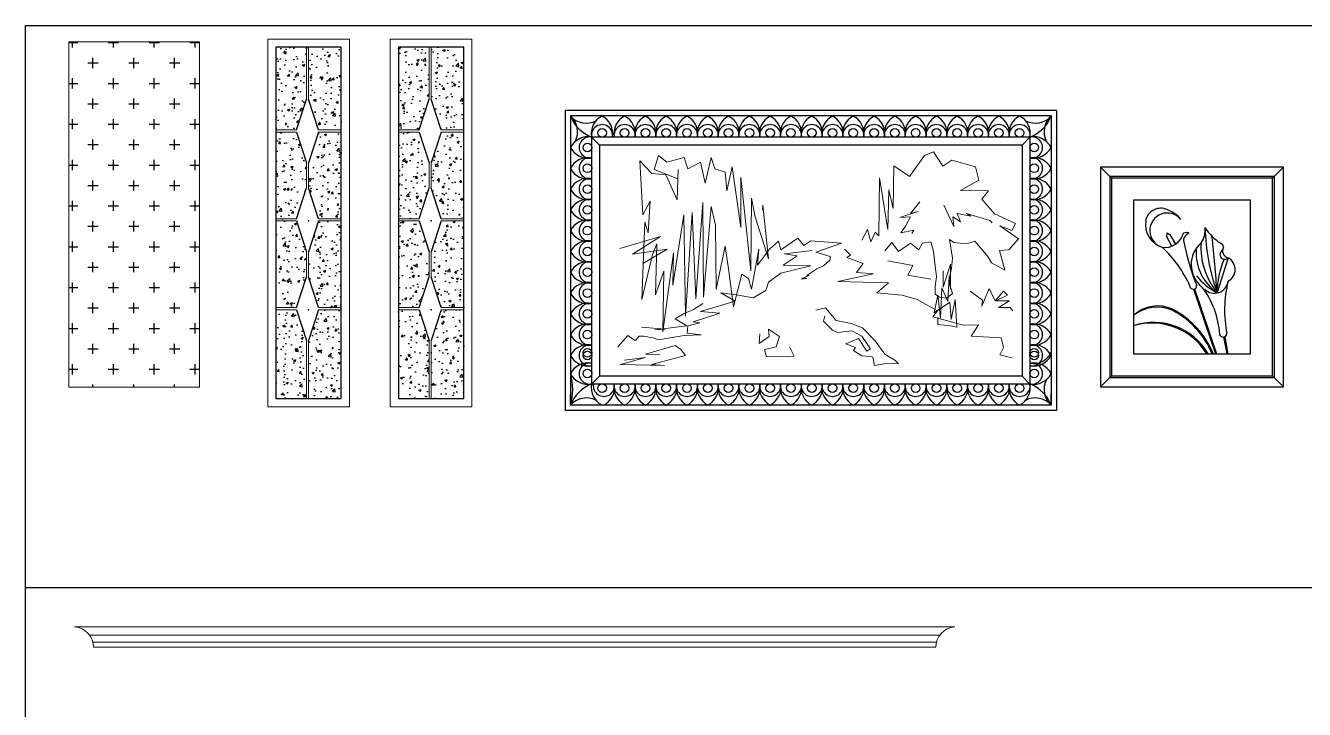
# Model space of a CAD drawing. Header units: millimetres. Extents: x 351279 to 387190, y -1289537 to -1277077.
# Drawn here: x 351279 to 354411, y -1279046 to -1277372 of the extents above; entities that cross this region are included whole.
import ezdxf

# ---------------------------------------------------------------- set-up
doc = ezdxf.new("R2010")
doc.units = ezdxf.units.MM
doc.header["$LTSCALE"] = 20
for name, color, linetype in [('LAYER1', 5, 'Continuous'), ('WIN', 4, 'Continuous'), ('ZX', 7, 'Continuous')]:
    doc.layers.add(name, color=color, linetype=linetype)
doc.layers.add('图层1', color=4, linetype='Continuous', plot=False)
doc.layers.add('图层12', color=8, linetype='Continuous', lineweight=5)

# ---------------------------------------------------------------- blocks, each defined once
blk = doc.blocks.new('A$C138E4C00')
at = {"layer": 'LAYER1', "color": 199}
for p, q in [((0, 600), (30, 570)), ((470, 570), (500, 600)), ((348.3, 352.4), (318.1, 257.5)), ((253.9, 266.7), (313.8, 90)), ((256.8, 267.7), (317, 90)), ((336.2, 136), (344.8, 90)), ((339.1, 136.8), (347.9, 90)), ((0, 0), (30, 30)), ((470, 30), (500, 0))]:
    blk.add_line(p, q, dxfattribs=at)
at = {"layer": 'LAYER1'}
for points in [[(0, 0), (500, 0), (500, 600), (0, 600)], [(30, 30), (470, 30), (470, 570), (30, 570)]]:
    blk.add_lwpolyline(points, close=True, dxfattribs=at)
at = {"layer": 'LAYER1', "color": 199}
for points in [[(25, 25), (475, 25), (475, 575), (25, 575)], [(90, 90), (410, 90), (410, 510), (90, 510)]]:
    blk.add_lwpolyline(points, close=True, dxfattribs=at)
for points in [[(194.6, 384.1), (180.8, 409.5), (182, 420.3), (189, 416.5), (204.9, 389.4)], [(226.5, 420.3), (235.4, 422.2), (241.2, 420.9), (234.2, 413.9)]]:
    blk.add_lwpolyline(points, dxfattribs=at)
for centre, radius, start, end in [((163.7, 446.8), 41.1, 71.6577, 171.3662), ((182.3, 427), 47.9, 38.965, 252.84), ((153.2, 404.5), 84.7, 38.4204, 73.8887), ((187.3, 443.3), 64.9, 171.3662, 252.8645), ((176, 432.6), 52, 261.2926, 346.31), ((223.7, 429), 62.1, 324.8162, 5.6724), ((848.1, 446.6), 562.7, 181.1728, 199.6387), ((415, 519.5), 154.6, 213.0859, 235.4768), ((241.3, 401), 14.8, 119.0391, 185.9431), ((924.8, 536.1), 711.4, 191.0768, 201.4098), ((325.8, 334.1), 78.3, 131.039, 231.2926), ((470.2, 381.3), 196.1, 176.5165, 219.1398), ((-2283.3, 102.8), 2605.9, 3.4031, 6.8043), ((323.7, 380.8), 11.9, 305.8872, 72.079), ((-54.8, 141), 327.8, 24.1819, 47.1368), ((392.3, 366), 131.5, 176.5231, 235.6058), ((339, 361.3), 12.9, 130.3013, 316.2773), ((354.4, 372.9), 21.3, 152.7291, 253.4239), ((331.4, 320.4), 36.2, 297.8887, 62.1101), ((540.7, 256.6), 222.6, 155.6146, 179.7649), ((386.5, 397.5), 155.8, 217.2304, 243.9552), ((310.9, 293.5), 37.8, 225.7424, 352.3191), ((667.2, 209.9), 328.4, 166.1595, 191.3256), ((253.3, 275.9), 9.16, 184.0726, 3.5483), ((89.4, 129), 236.4, 3.4372, 37.5225), ((155.9, 123.7), 97.2, 65.223, 132.6705), ((154.6, 113.4), 104.2, 67.0012, 128.2798), ((88.2, 1.4), 236.9, 21.9733, 62.7534), ((144.7, 3.1), 172.7, 30.1984, 108.4732), ((88.2, 1.4), 233.9, 22.2701, 62.7534), ((140, -2.5), 176.6, 31.5698, 106.4477), ((335.1, 146.1), 10.2, 196.4969, 356.1725)]:
    blk.add_arc(centre, radius, start, end, dxfattribs=at)
blk = doc.blocks.new('cvcx')
at = {"layer": 'ZX', "color": 7, "lineweight": 25, "xscale": 0.8960000000006403, "yscale": 0.8960000000006403, "zscale": 0.8960000000006403}
blk.add_blockref('A$C138E4C00', (57207.9, 54980.9), dxfattribs=at)
blk = doc.blocks.new('rewfdscx')
at = {"color": 8, "lineweight": 0}
for p, q in [((56060.8, 55503), (56031.4, 55533.9)), ((56031.4, 55533.9), (56038.8, 55401.7)), ((56077, 55547.1), (56066.7, 55513.3)), ((56097.6, 55530.9), (56077, 55547.1)), ((56140.2, 55542.7), (56097.6, 55530.9)), ((56149, 55514.8), (56140.2, 55542.7)), ((56179.9, 55530.9), (56149, 55514.8)), ((56191.6, 55479.5), (56179.9, 55530.9)), ((56206.3, 55542.7), (56191.6, 55479.5)), ((56215.2, 55514.8), (56206.3, 55542.7)), ((56691.3, 55495.7), (56728.1, 55547.1)), ((56728.1, 55547.1), (56750.1, 55555.9)), ((56750.1, 55555.9), (56773.6, 55520.7)), ((56773.6, 55520.7), (56795.7, 55535.4)), ((56795.7, 55535.4), (56853, 55519.2)), ((56094.6, 55500.1), (56060.8, 55503)), ((56066.7, 55513.3), (56124, 55489.8)), ((56122.6, 55438.4), (56094.6, 55500.1)), ((56125.5, 55513.3), (56122.6, 55438.4)), ((56124, 55489.8), (56125.5, 55513.3)), ((56240.1, 55506), (56215.2, 55514.8)), ((56244.6, 55460.4), (56240.1, 55506)), ((56257.8, 55519.2), (56244.6, 55460.4)), ((56278.4, 55370.8), (56257.8, 55519.2)), ((56651.7, 55417.8), (56653.1, 55522.1)), ((56653.1, 55522.1), (56691.3, 55495.7)), ((56853, 55519.2), (56861.8, 55486.9)), ((56303.3, 55265.1), (56278.4, 55494.2)), ((56278.4, 55494.2), (56278.4, 55370.8)), ((56616.4, 55350.3), (56617.9, 55492.8)), ((56617.9, 55492.8), (56638.4, 55366.4)), ((56861.8, 55486.9), (56816.3, 55461.9)), ((56038.8, 55401.7), (56056.4, 55435.5)), ((56056.4, 55435.5), (56052, 55357.6)), ((56304.8, 55442.8), (56303.3, 55265.1)), ((56313.6, 55397.3), (56304.8, 55442.8)), ((56638.4, 55366.4), (56641.4, 55463.4)), ((56641.4, 55463.4), (56651.7, 55417.8)), ((56816.3, 55461.9), (56885.3, 55460.4)), ((56885.3, 55460.4), (56869.2, 55439.9)), ((56869.2, 55439.9), (56900, 55404.6)), ((56143.1, 55153.5), (56159.3, 55407.6)), ((56159.3, 55407.6), (56168.1, 55196.1)), ((56168.1, 55196.1), (56185.8, 55432.5)), ((56185.8, 55432.5), (56187.2, 55200.5)), ((56187.2, 55200.5), (56206.3, 55422.3)), ((56206.3, 55422.3), (56216.6, 55376.7)), ((56331.3, 55413.4), (56332.7, 55425.2)), ((56332.7, 55425.2), (56346, 55294.5)), ((56712.8, 55409.9), (56668.4, 55395.4)), ((56717.1, 55433.8), (56694, 55404.8)), ((56694, 55404.8), (56712.8, 55409.9)), ((56776, 55425.2), (56799.9, 55373.2)), ((56817, 55385.1), (56808.4, 55405.6)), ((56808.4, 55405.6), (56841.7, 55398.8)), ((56841.7, 55398.8), (56831.5, 55405.6)), ((56831.5, 55405.6), (56888.7, 55387.7)), ((56900, 55404.6), (56951.5, 55381.1)), ((56043.2, 55384.1), (56035.9, 55194.6)), ((56052, 55357.6), (56043.2, 55384.1)), ((56112.3, 55229.8), (56138.7, 55401.7)), ((56138.7, 55401.7), (56143.1, 55153.5)), ((56216.6, 55376.7), (56218.1, 55219.6)), ((56346, 55294.5), (56313.6, 55397.3)), ((56668.4, 55395.4), (56694, 55397.1)), ((56682.1, 55374), (56670.1, 55357.8)), ((56694, 55397.1), (56682.1, 55374)), ((56799.9, 55373.2), (56798.2, 55397.1)), ((56798.2, 55397.1), (56817, 55385.1)), ((56888.7, 55387.7), (56893.8, 55382.6)), ((56942.7, 55363.5), (56913.3, 55375.3)), ((56913.3, 55375.3), (56958.8, 55342.9)), ((56951.5, 55381.1), (56942.7, 55363.5)), ((55982.4, 55319.7), (56082.2, 55348.7)), ((56082.2, 55348.7), (56013, 55305.3)), ((56376.8, 55316.5), (56418, 55344.4)), ((56418, 55344.4), (56432.7, 55326.8)), ((56575.2, 55340), (56588.5, 55366.4)), ((56588.5, 55366.4), (56597.3, 55335.6)), ((56597.3, 55335.6), (56607.6, 55359.1)), ((56607.6, 55359.1), (56616.4, 55350.3)), ((56670.1, 55357.8), (56702.5, 55364.6)), ((56702.5, 55364.6), (56697.4, 55356.1)), ((56800.1, 55334.1), (56789.8, 55341.5)), ((56789.8, 55341.5), (56797.2, 55295.9)), ((56958.8, 55342.9), (56935.3, 55316.5)), ((56013, 55305.3), (56098.3, 55318.1)), ((56098.3, 55318.1), (56038.7, 55282.8)), ((56062.3, 55304.8), (56072.6, 55331.2)), ((56072.6, 55331.2), (56069.7, 55206.3)), ((56087.3, 55115.3), (56113.8, 55309.2)), ((56113.8, 55309.2), (56112.3, 55229.8)), ((56218.1, 55219.6), (56240.1, 55325.3)), ((56240.1, 55325.3), (56249, 55263.6)), ((56304.8, 55219.6), (56322.4, 55318)), ((56322.4, 55318), (56319.5, 55278.3)), ((56319.5, 55278.3), (56348.9, 55318)), ((56348.9, 55318), (56370.9, 55337.1)), ((56370.9, 55337.1), (56376.8, 55316.5)), ((56385.6, 55306.2), (56453.3, 55315)), ((56432.7, 55326.8), (56450.3, 55338.5)), ((56450.3, 55338.5), (56525.3, 55332.7)), ((56525.3, 55332.7), (56462.1, 55310.6)), ((56462.1, 55310.6), (56497.3, 55300.3)), ((56532.6, 55318), (56547.3, 55303.3)), ((56648.7, 55334.1), (56631.1, 55313.6)), ((56664.9, 55312.1), (56648.7, 55334.1)), ((56694.3, 55332.7), (56664.9, 55312.1)), ((56714.9, 55316.5), (56694.3, 55332.7)), ((56723.7, 55332.7), (56714.9, 55316.5)), ((56744.3, 55335.6), (56723.7, 55332.7)), ((56750.1, 55312.1), (56744.3, 55335.6)), ((56754.5, 55276.8), (56750.1, 55312.1)), ((56831, 55331.2), (56800.1, 55334.1)), ((56851.5, 55337.1), (56831, 55331.2)), ((56883.9, 55300.3), (56851.5, 55337.1)), ((56935.3, 55316.5), (56911.8, 55315)), ((56911.8, 55315), (56925, 55266.6)), ((56035.9, 55194.6), (56062.3, 55304.8)), ((56382.7, 55278.3), (56416.5, 55301.8)), ((56450.3, 55276.8), (56382.7, 55278.3)), ((56416.5, 55301.8), (56385.6, 55306.2)), ((56497.3, 55291.5), (56481.2, 55276.8)), ((56497.3, 55300.3), (56497.3, 55291.5)), ((56547.3, 55303.3), (56538.5, 55297.4)), ((56538.5, 55297.4), (56578.2, 55282.7)), ((56578.2, 55282.7), (56562, 55260.7)), ((56639, 55289.2), (56700.2, 55277.9)), ((56700.2, 55277.9), (56687.3, 55253.8)), ((56774.2, 55224.8), (56791.9, 55281.1)), ((56791.9, 55281.1), (56791.9, 55220)), ((56797.2, 55295.9), (56794.2, 55271)), ((56892.7, 55284.2), (56883.9, 55300.3)), ((56925, 55266.6), (56892.7, 55284.2)), ((56069.7, 55206.3), (56090.2, 55263.6)), ((56090.2, 55263.6), (56087.3, 55115.3)), ((56249, 55263.6), (56260.7, 55177)), ((56260.7, 55177), (56281.3, 55256.3)), ((56281.3, 55256.3), (56297.5, 55246)), ((56346, 55237.2), (56376.8, 55259.2)), ((56376.8, 55259.2), (56450.3, 55276.8)), ((56445.9, 55253.3), (56428.3, 55246)), ((56465, 55269.5), (56440, 55253.3)), ((56440, 55253.3), (56445.9, 55253.3)), ((56481.2, 55276.8), (56465, 55269.5)), ((56603.2, 55257.8), (56516.5, 55238.7)), ((56562, 55260.7), (56603.2, 55257.8)), ((56687.3, 55253.8), (56743.7, 55244.1)), ((56757.5, 55250.4), (56754.5, 55276.8)), ((56754.5, 55226.9), (56757.5, 55250.4)), ((56774.2, 55265.1), (56774.2, 55224.8)), ((56788.7, 55250.6), (56785.5, 55189.5)), ((56794.2, 55271), (56788.3, 55238.7)), ((56791.9, 55220), (56788.7, 55250.6)), ((56297.5, 55246), (56304.8, 55219.6)), ((56309.2, 55199), (56340.1, 55216.6)), ((56340.1, 55216.6), (56346, 55237.2)), ((56440, 55246), (56426.8, 55244.5)), ((56428.3, 55246), (56440, 55246)), ((56516.5, 55238.7), (56639.9, 55235.7)), ((56639.9, 55235.7), (56612, 55210.8)), ((56754.5, 55207.8), (56754.5, 55226.9)), ((56771, 55223.2), (56767.8, 55149.3)), ((56785.5, 55189.5), (56771, 55223.2)), ((56788.3, 55238.7), (56797.2, 55209.3)), ((56840.2, 55215.2), (56870.8, 55192.7)), ((56869.2, 55178.2), (56886.9, 55221.6)), ((56886.9, 55221.6), (56901.4, 55191.1)), ((56901.4, 55191.1), (56922.3, 55215.2)), ((56922.3, 55215.2), (56932, 55205.5)), ((56162.6, 55170.2), (56185.2, 55184.6)), ((56179.9, 55165.2), (56265.1, 55190.2)), ((56265.1, 55190.2), (56229.9, 55210.8)), ((56229.9, 55210.8), (56268.1, 55206.3)), ((56268.1, 55206.3), (56309.2, 55199)), ((56612, 55210.8), (56673.7, 55204.9)), ((56673.7, 55204.9), (56710.5, 55194.6)), ((56710.5, 55194.6), (56760.4, 55166.7)), ((56761.4, 55205.5), (56751.7, 55162.1)), ((56751.7, 55162.1), (56790.3, 55187.9)), ((56764.8, 55200.5), (56754.5, 55207.8)), ((56767.8, 55149.3), (56761.4, 55205.5)), ((56782.5, 55197.5), (56764.8, 55200.5)), ((56797.2, 55209.3), (56782.5, 55197.5)), ((56790.3, 55187.9), (56793.6, 55146)), ((56793.6, 55146), (56803.2, 55194.3)), ((56803.2, 55194.3), (56808, 55126.7)), ((56870.8, 55192.7), (56869.2, 55178.2)), ((56932, 55205.5), (56903, 55191.1)), ((56903, 55191.1), (56936.8, 55191.1)), ((56936.8, 55191.1), (56909.4, 55175)), ((56117.6, 55147.6), (56140.1, 55160.5)), ((56140.1, 55160.5), (56162.6, 55170.2)), ((56162.3, 55140.2), (56226.9, 55160.8)), ((56226.9, 55160.8), (56179.9, 55165.2)), ((56462.1, 55168.2), (56485.6, 55174)), ((56481.2, 55141.7), (56484.1, 55154.9)), ((56485.6, 55174), (56512, 55143.2)), ((56760.4, 55166.7), (56748.7, 55152)), ((56909.4, 55175), (56938.4, 55175)), ((56938.4, 55175), (56944.8, 55166.9)), ((56035.5, 55126.7), (56093.4, 55121.9)), ((56067.7, 55120.3), (56146.6, 55130)), ((56093.4, 55121.9), (56067.7, 55120.3)), ((56146.6, 55130), (56117.6, 55147.6)), ((56147.6, 55112.3), (56149, 55130)), ((56149, 55130), (56178.4, 55137.3)), ((56178.4, 55137.3), (56162.3, 55140.2)), ((56347.7, 55104.2), (56346.1, 55121.9)), ((56346.1, 55121.9), (56373.5, 55104.2)), ((56503.2, 55119.7), (56481.2, 55141.7)), ((56512, 55143.2), (56548.8, 55135.8)), ((56548.8, 55135.8), (56576.7, 55125.6)), ((56576.7, 55125.6), (56607.6, 55093.2)), ((56748.7, 55152), (56823.6, 55131.4)), ((56761.4, 55133.2), (56761.4, 55150.9)), ((56791.9, 55130), (56761.4, 55133.2)), ((56808, 55126.7), (56791.9, 55130)), ((56823.6, 55131.4), (56860.4, 55132.9)), ((56860.4, 55132.9), (56842.7, 55105)), ((55977.1, 55078.6), (56002.1, 55106.5)), ((56002.1, 55106.5), (56018.2, 55094.7)), ((56018.2, 55094.7), (56021.2, 55094.7)), ((56021.2, 55094.7), (56030, 55105)), ((56030, 55105), (56040.3, 55105)), ((56040.3, 55105), (56063.8, 55100.6)), ((56063.8, 55100.6), (56077, 55096.2)), ((56077, 55096.2), (56096.1, 55099.1)), ((56096.1, 55099.1), (56140.2, 55106.5)), ((56140.2, 55106.5), (56181.4, 55107.9)), ((56181.4, 55107.9), (56147.6, 55112.3)), ((56325.2, 55110.6), (56323.6, 55086.5)), ((56323.6, 55086.5), (56347.7, 55104.2)), ((56373.5, 55104.2), (56365.4, 55078.5)), ((56515, 55113.8), (56503.2, 55119.7)), ((56550.3, 55118.2), (56515, 55113.8)), ((56535.6, 55085.9), (56566.4, 55099.1)), ((56575.2, 55105), (56550.3, 55118.2)), ((56566.4, 55099.1), (56587, 55068.3)), ((56595.8, 55074.2), (56575.2, 55105)), ((56607.6, 55093.2), (56631.1, 55060.9)), ((56842.7, 55105), (56916.2, 55100.6)), ((56916.2, 55100.6), (56922.1, 55077.1)), ((56045.2, 55060.8), (56117.6, 55081.7)), ((56080.6, 55059.2), (56045.2, 55060.8)), ((56117.6, 55081.7), (56132.1, 55072)), ((56132.1, 55072), (56143.3, 55057.6)), ((56365.4, 55078.5), (56336.5, 55072)), ((56336.5, 55072), (56341.3, 55054.4)), ((56408.9, 55056), (56397.6, 55078.5)), ((56559.1, 55077.1), (56535.6, 55085.9)), ((56554.7, 55069.7), (56559.1, 55077.1)), ((56575.2, 55056.5), (56554.7, 55069.7)), ((56587, 55068.3), (56595.8, 55074.2)), ((56631.1, 55060.9), (56656.1, 55046.2)), ((56922.1, 55077.1), (56913.3, 55059.5)), ((56913.3, 55059.5), (56942.7, 55052.1)), ((55984, 55035.1), (56045.2, 55052.7)), ((56091.8, 55033.4), (55984, 55035.1)), ((56045.2, 55052.7), (55993.7, 55046.3)), ((56143.3, 55057.6), (56059.6, 55035.1)), ((56059.6, 55035.1), (56091.8, 55033.4)), ((56341.3, 55054.4), (56408.9, 55056)), ((56595.8, 55055.1), (56575.2, 55056.5)), ((56601.7, 55053.6), (56595.8, 55055.1)), ((56606.1, 55033), (56601.7, 55053.6)), ((56638.4, 55038.9), (56606.1, 55033)), ((56664.9, 55037.4), (56638.4, 55038.9)), ((56656.1, 55046.2), (56664.9, 55037.4))]:
    blk.add_line(p, q, dxfattribs=at)
at = {"layer": 'WIN', "color": 4, "lineweight": 25}
for p, q in [((57051.8, 55657.3), (55848.2, 55657.3)), ((55848.2, 55657.3), (55848.2, 54922.7)), ((57051.8, 55657.3), (57051.8, 54922.7)), ((57051.8, 54922.7), (55848.2, 54922.7))]:
    blk.add_line(p, q, dxfattribs=at)
at = {"layer": 'WIN', "color": 8, "lineweight": 25}
for p, q in [((57038.8, 55644.3), (55861.2, 55644.3)), ((55861.2, 55644.3), (55861.2, 55617.1)), ((55861.2, 55644.3), (55861.2, 54935.7)), ((57038.8, 55644.3), (57038.8, 55617.1)), ((57038.8, 55644.3), (57038.8, 54935.7)), ((55913.2, 55592.3), (55932.7, 55572.8)), ((56986.8, 55592.3), (56967.3, 55572.8)), ((55932.7, 55007.2), (55913.2, 54987.7)), ((56967.3, 55007.2), (56986.8, 54987.7)), ((55861.2, 54935.7), (55861.2, 54962.9)), ((57038.8, 54935.7), (55861.2, 54935.7)), ((57038.8, 54935.7), (57038.8, 54962.9))]:
    blk.add_line(p, q, dxfattribs=at)
at = {"layer": 'WIN', "color": 6, "lineweight": 25}
for p, q in [((56986.8, 55592.3), (55913.2, 55592.3)), ((55913.2, 55592.3), (55913.2, 54987.7)), ((56986.8, 55592.3), (56986.8, 54987.7)), ((56967.3, 55572.8), (55932.7, 55572.8)), ((55932.7, 55572.8), (55932.7, 55007.2)), ((56967.3, 55572.8), (56967.3, 55007.2)), ((56967.3, 55007.2), (55932.7, 55007.2)), ((56986.8, 54987.7), (55913.2, 54987.7))]:
    blk.add_line(p, q, dxfattribs=at)
at = {"layer": 'WIN', "color": 8, "lineweight": 25}
for centre in [(55938.7, 55602.7), (55994.1, 55602.7), (56045, 55602.7), (56095.9, 55602.7), (56146.8, 55602.7), (56197.7, 55602.7), (56248.6, 55602.7), (56299.5, 55602.7), (56350.4, 55602.7), (56401.4, 55602.7), (56452.3, 55602.7), (56503.2, 55602.7), (56554.1, 55602.7), (56605, 55602.7), (56655.9, 55602.7), (56706.8, 55602.7), (56757.7, 55602.7), (56808.7, 55602.7), (56859.6, 55602.7), (56910.5, 55602.7), (56961.4, 55602.7), (55902.8, 55566.8), (56997.3, 55566.8), (55902.8, 55515.9), (56997.3, 55515.9), (55902.8, 55465), (56997.3, 55465), (55902.8, 55414.1), (56997.3, 55414.1), (55902.8, 55363.2), (56997.3, 55363.2), (55902.8, 55312.3), (56997.3, 55312.3), (55902.8, 55261.3), (55902.8, 55261.3), (56997.3, 55261.3), (56997.3, 55261.3), (55902.8, 55210.4), (56997.3, 55210.4), (55902.8, 55159.5), (56997.3, 55159.5), (55902.8, 55108.6), (56997.3, 55108.6), (55902.8, 55064.1), (55902.8, 55057.7), (56997.3, 55064.1), (56997.3, 55057.7), (55902.8, 55013.2), (56997.3, 55013.2), (55938.7, 54977.3), (55994.1, 54977.3), (56045, 54977.3), (56095.9, 54977.3), (56146.8, 54977.3), (56197.7, 54977.3), (56248.6, 54977.3), (56299.5, 54977.3), (56350.4, 54977.3), (56401.4, 54977.3), (56452.3, 54977.3), (56503.2, 54977.3), (56554.1, 54977.3), (56605, 54977.3), (56655.9, 54977.3), (56706.8, 54977.3), (56757.7, 54977.3), (56808.7, 54977.3), (56859.6, 54977.3), (56910.5, 54977.3), (56961.4, 54977.3)]:
    blk.add_circle(centre, 10.6, dxfattribs=at)
for centre, radius, start, end in [((55947.7, 55678.7), 93.1, 201.7269, 248.2731), ((55900.2, 55678.1), 51.6, 220.9717, 297.6043), ((55827.4, 55605.3), 51.6, 332.3957, 49.0283), ((55960.2, 55601.1), 47.8, 116.781, 190.6174), ((55938.7, 55596.8), 25.9, 349.8378, 190.1622), ((55917.1, 55601.1), 47.8, 349.3826, 63.219), ((56015.6, 55601.1), 47.8, 116.781, 190.6174), ((55994.1, 55596.8), 25.9, 349.8378, 190.1622), ((55972.5, 55601.1), 47.8, 349.3826, 63.219), ((56066.5, 55601.1), 47.8, 116.781, 190.6174), ((56045, 55596.8), 25.9, 349.8378, 190.1622), ((56023.4, 55601.1), 47.8, 349.3826, 63.219), ((56117.4, 55601.1), 47.8, 116.781, 190.6174), ((56095.9, 55596.8), 25.9, 349.8378, 190.1622), ((56074.3, 55601.1), 47.8, 349.3826, 63.219), ((56168.3, 55601.1), 47.8, 116.781, 190.6174), ((56146.8, 55596.8), 25.9, 349.8378, 190.1622), ((56125.3, 55601.1), 47.8, 349.3826, 63.219), ((56219.3, 55601.1), 47.8, 116.781, 190.6174), ((56197.7, 55596.8), 25.9, 349.8378, 190.1622), ((56176.2, 55601.1), 47.8, 349.3826, 63.219), ((56270.2, 55601.1), 47.8, 116.781, 190.6174), ((56248.6, 55596.8), 25.9, 349.8378, 190.1622), ((56227.1, 55601.1), 47.8, 349.3826, 63.219), ((56321.1, 55601.1), 47.8, 116.781, 190.6174), ((56299.5, 55596.8), 25.9, 349.8378, 190.1622), ((56278, 55601.1), 47.8, 349.3826, 63.219), ((56372, 55601.1), 47.8, 116.781, 190.6174), ((56350.4, 55596.8), 25.9, 349.8378, 190.1622), ((56328.9, 55601.1), 47.8, 349.3826, 63.219), ((56422.9, 55601.1), 47.8, 116.781, 190.6174), ((56401.4, 55596.8), 25.9, 349.8378, 190.1622), ((56379.8, 55601.1), 47.8, 349.3826, 63.219), ((56473.8, 55601.1), 47.8, 116.781, 190.6174), ((56452.3, 55596.8), 25.9, 349.8378, 190.1622), ((56430.7, 55601.1), 47.8, 349.3826, 63.219), ((56524.7, 55601.1), 47.8, 116.781, 190.6174), ((56503.2, 55596.8), 25.9, 349.8378, 190.1622), ((56481.6, 55601.1), 47.8, 349.3826, 63.219), ((56575.6, 55601.1), 47.8, 116.781, 190.6174), ((56554.1, 55596.8), 25.9, 349.8378, 190.1622), ((56532.5, 55601.1), 47.8, 349.3826, 63.219), ((56626.6, 55601.1), 47.8, 116.781, 190.6174), ((56605, 55596.8), 25.9, 349.8378, 190.1622), ((56583.5, 55601.1), 47.8, 349.3826, 63.219), ((56677.5, 55601.1), 47.8, 116.781, 190.6174), ((56655.9, 55596.8), 25.9, 349.8378, 190.1622), ((56634.4, 55601.1), 47.8, 349.3826, 63.219), ((56728.4, 55601.1), 47.8, 116.781, 190.6174), ((56706.8, 55596.8), 25.9, 349.8378, 190.1622), ((56685.3, 55601.1), 47.8, 349.3826, 63.219), ((56779.3, 55601.1), 47.8, 116.781, 190.6174), ((56757.7, 55596.8), 25.9, 349.8378, 190.1622), ((56736.2, 55601.1), 47.8, 349.3826, 63.219), ((56830.2, 55601.1), 47.8, 116.781, 190.6174), ((56808.7, 55596.8), 25.9, 349.8378, 190.1622), ((56787.1, 55601.1), 47.8, 349.3826, 63.219), ((56881.1, 55601.1), 47.8, 116.781, 190.6174), ((56859.6, 55596.8), 25.9, 349.8378, 190.1622), ((56838, 55601.1), 47.8, 349.3826, 63.219), ((56932, 55601.1), 47.8, 116.781, 190.6174), ((56932, 55601.1), 47.8, 116.781, 190.6174), ((56910.5, 55596.8), 25.9, 349.8378, 190.1622), ((56910.5, 55596.8), 25.9, 349.8378, 190.1622), ((56888.9, 55601.1), 47.8, 349.3826, 63.219), ((56888.9, 55601.1), 47.8, 349.3826, 63.219), ((56982.9, 55601.1), 47.8, 116.781, 190.6174), ((56961.4, 55596.8), 25.9, 349.8378, 190.1622), ((56939.8, 55601.1), 47.8, 349.3826, 63.219), ((56999.9, 55678.1), 51.6, 242.3957, 319.0283), ((56952.4, 55678.7), 93.1, 291.7269, 338.2731), ((57072.7, 55605.3), 51.6, 130.9717, 207.6043), ((55904.4, 55545.3), 47.8, 79.3826, 153.219), ((55908.7, 55566.8), 25.9, 79.8378, 280.1622), ((56995.7, 55545.3), 47.8, 26.781, 100.6174), ((56991.4, 55566.8), 25.9, 259.8378, 100.1622), ((55904.4, 55588.4), 47.8, 206.781, 280.6174), ((56995.7, 55588.4), 47.8, 259.3826, 333.219), ((55904.4, 55494.3), 47.8, 79.3826, 153.219), ((55904.4, 55494.3), 47.8, 79.3826, 153.219), ((55908.7, 55515.9), 25.9, 79.8378, 280.1622), ((55908.7, 55515.9), 25.9, 79.8378, 280.1622), ((56995.7, 55494.3), 47.8, 26.781, 100.6174), ((56995.7, 55494.3), 47.8, 26.781, 100.6174), ((56991.4, 55515.9), 25.9, 259.8378, 100.1622), ((56991.4, 55515.9), 25.9, 259.8378, 100.1622), ((55904.4, 55537.4), 47.8, 206.781, 280.6174), ((55904.4, 55537.4), 47.8, 206.781, 280.6174), ((56995.7, 55537.4), 47.8, 259.3826, 333.219), ((56995.7, 55537.4), 47.8, 259.3826, 333.219), ((55904.4, 55443.4), 47.8, 79.3826, 153.219), ((55908.7, 55465), 25.9, 79.8378, 280.1622), ((56995.7, 55443.4), 47.8, 26.781, 100.6174), ((56991.4, 55465), 25.9, 259.8378, 100.1622), ((55904.4, 55486.5), 47.8, 206.781, 280.6174), ((55904.4, 55392.5), 47.8, 79.3826, 153.219), ((55908.7, 55414.1), 25.9, 79.8378, 280.1622), ((56995.7, 55486.5), 47.8, 259.3826, 333.219), ((56995.7, 55392.5), 47.8, 26.781, 100.6174), ((56991.4, 55414.1), 25.9, 259.8378, 100.1622), ((55904.4, 55435.6), 47.8, 206.781, 280.6174), ((56995.7, 55435.6), 47.8, 259.3826, 333.219), ((55904.4, 55341.6), 47.8, 79.3826, 153.219), ((55908.7, 55363.2), 25.9, 79.8378, 280.1622), ((56995.7, 55341.6), 47.8, 26.781, 100.6174), ((56991.4, 55363.2), 25.9, 259.8378, 100.1622), ((55904.4, 55384.7), 47.8, 206.781, 280.6174), ((56995.7, 55384.7), 47.8, 259.3826, 333.219), ((55904.4, 55290.7), 47.8, 79.3826, 153.219), ((55904.4, 55333.8), 47.8, 206.781, 280.6174), ((55908.7, 55312.3), 25.9, 79.8378, 280.1622), ((56995.7, 55290.7), 47.8, 26.781, 100.6174), ((56991.4, 55312.3), 25.9, 259.8378, 100.1622), ((56995.7, 55333.8), 47.8, 259.3826, 333.219), ((55904.4, 55239.8), 47.8, 79.3826, 153.219), ((55904.4, 55239.8), 47.8, 79.3826, 153.219), ((55908.7, 55261.3), 25.9, 79.8378, 280.1622), ((55908.7, 55261.3), 25.9, 79.8378, 280.1622), ((56995.7, 55239.8), 47.8, 26.781, 100.6174), ((56995.7, 55239.8), 47.8, 26.781, 100.6174), ((56991.4, 55261.3), 25.9, 259.8378, 100.1622), ((56991.4, 55261.3), 25.9, 259.8378, 100.1622), ((55904.4, 55282.9), 47.8, 206.781, 280.6174), ((55904.4, 55282.9), 47.8, 206.781, 280.6174), ((56995.7, 55282.9), 47.8, 259.3826, 333.219), ((56995.7, 55282.9), 47.8, 259.3826, 333.219), ((55904.4, 55188.9), 47.8, 79.3826, 153.219), ((55908.7, 55210.4), 25.9, 79.8378, 280.1622), ((56995.7, 55188.9), 47.8, 26.781, 100.6174), ((56991.4, 55210.4), 25.9, 259.8378, 100.1622), ((55904.4, 55232), 47.8, 206.781, 280.6174), ((55904.4, 55138), 47.8, 79.3826, 153.219), ((55908.7, 55159.5), 25.9, 79.8378, 280.1622), ((56995.7, 55232), 47.8, 259.3826, 333.219), ((56995.7, 55138), 47.8, 26.781, 100.6174), ((56991.4, 55159.5), 25.9, 259.8378, 100.1622), ((55904.4, 55181.1), 47.8, 206.781, 280.6174), ((56995.7, 55181.1), 47.8, 259.3826, 333.219), ((55904.4, 55087.1), 47.8, 79.3826, 153.219), ((55908.7, 55108.6), 25.9, 79.8378, 280.1622), ((56995.7, 55087.1), 47.8, 26.781, 100.6174), ((56991.4, 55108.6), 25.9, 259.8378, 100.1622), ((55904.4, 55130.2), 47.8, 206.781, 280.6174), ((56995.7, 55130.2), 47.8, 259.3826, 333.219), ((55904.4, 55036.1), 47.8, 79.3826, 153.219), ((55908.7, 55057.7), 25.9, 79.8378, 280.1622), ((56995.7, 55036.1), 47.8, 26.781, 100.6174), ((56991.4, 55057.7), 25.9, 259.8378, 100.1622), ((56995.7, 55085.6), 47.8, 259.3826, 333.219), ((55904.4, 55079.2), 47.8, 206.781, 280.6174), ((55904.4, 54991.6), 47.8, 79.3826, 153.219), ((55908.7, 55013.2), 25.9, 79.8378, 280.1622), ((56995.7, 55079.2), 47.8, 259.3826, 333.219), ((56995.7, 54991.6), 47.8, 26.781, 100.6174), ((56991.4, 55013.2), 25.9, 259.8378, 100.1622), ((55726.8, 54975.3), 140.2, 343.5935, 15.6728), ((55904.4, 55034.7), 47.8, 206.781, 280.6174), ((56995.7, 55034.7), 47.8, 259.3826, 333.219), ((57072.7, 54974.7), 51.6, 152.3957, 229.0283), ((55947.7, 54901.3), 93.1, 111.7269, 158.2731), ((55960.2, 54978.9), 47.8, 169.3826, 243.219), ((55943.2, 54983.2), 25.9, 169.8378, 10.1622), ((55921.6, 54978.9), 47.8, 296.781, 10.6174), ((56015.6, 54978.9), 47.8, 169.3826, 243.219), ((55994.1, 54983.2), 25.9, 169.8378, 10.1622), ((55972.5, 54978.9), 47.8, 296.781, 10.6174), ((56066.5, 54978.9), 47.8, 169.3826, 243.219), ((56045, 54983.2), 25.9, 169.8378, 10.1622), ((56023.4, 54978.9), 47.8, 296.781, 10.6174), ((56117.4, 54978.9), 47.8, 169.3826, 243.219), ((56095.9, 54983.2), 25.9, 169.8378, 10.1622), ((56074.3, 54978.9), 47.8, 296.781, 10.6174), ((56168.3, 54978.9), 47.8, 169.3826, 243.219), ((56146.8, 54983.2), 25.9, 169.8378, 10.1622), ((56125.3, 54978.9), 47.8, 296.781, 10.6174), ((56219.3, 54978.9), 47.8, 169.3826, 243.219), ((56197.7, 54983.2), 25.9, 169.8378, 10.1622), ((56176.2, 54978.9), 47.8, 296.781, 10.6174), ((56270.2, 54978.9), 47.8, 169.3826, 243.219), ((56248.6, 54983.2), 25.9, 169.8378, 10.1622), ((56227.1, 54978.9), 47.8, 296.781, 10.6174), ((56321.1, 54978.9), 47.8, 169.3826, 243.219), ((56299.5, 54983.2), 25.9, 169.8378, 10.1622), ((56278, 54978.9), 47.8, 296.781, 10.6174), ((56372, 54978.9), 47.8, 169.3826, 243.219), ((56350.4, 54983.2), 25.9, 169.8378, 10.1622), ((56328.9, 54978.9), 47.8, 296.781, 10.6174), ((56422.9, 54978.9), 47.8, 169.3826, 243.219), ((56401.4, 54983.2), 25.9, 169.8378, 10.1622), ((56379.8, 54978.9), 47.8, 296.781, 10.6174), ((56473.8, 54978.9), 47.8, 169.3826, 243.219), ((56452.3, 54983.2), 25.9, 169.8378, 10.1622), ((56430.7, 54978.9), 47.8, 296.781, 10.6174), ((56524.7, 54978.9), 47.8, 169.3826, 243.219), ((56503.2, 54983.2), 25.9, 169.8378, 10.1622), ((56481.6, 54978.9), 47.8, 296.781, 10.6174), ((56575.6, 54978.9), 47.8, 169.3826, 243.219), ((56554.1, 54983.2), 25.9, 169.8378, 10.1622), ((56532.5, 54978.9), 47.8, 296.781, 10.6174), ((56626.6, 54978.9), 47.8, 169.3826, 243.219), ((56605, 54983.2), 25.9, 169.8378, 10.1622), ((56583.5, 54978.9), 47.8, 296.781, 10.6174), ((56677.5, 54978.9), 47.8, 169.3826, 243.219), ((56655.9, 54983.2), 25.9, 169.8378, 10.1622), ((56634.4, 54978.9), 47.8, 296.781, 10.6174), ((56728.4, 54978.9), 47.8, 169.3826, 243.219), ((56706.8, 54983.2), 25.9, 169.8378, 10.1622), ((56685.3, 54978.9), 47.8, 296.781, 10.6174), ((56779.3, 54978.9), 47.8, 169.3826, 243.219), ((56757.7, 54983.2), 25.9, 169.8378, 10.1622), ((56736.2, 54978.9), 47.8, 296.781, 10.6174), ((56830.2, 54978.9), 47.8, 169.3826, 243.219), ((56808.7, 54983.2), 25.9, 169.8378, 10.1622), ((56787.1, 54978.9), 47.8, 296.781, 10.6174), ((56881.1, 54978.9), 47.8, 169.3826, 243.219), ((56859.6, 54983.2), 25.9, 169.8378, 10.1622), ((56838, 54978.9), 47.8, 296.781, 10.6174), ((56932, 54978.9), 47.8, 169.3826, 243.219), ((56932, 54978.9), 47.8, 169.3826, 243.219), ((56910.5, 54983.2), 25.9, 169.8378, 10.1622), ((56910.5, 54983.2), 25.9, 169.8378, 10.1622), ((56888.9, 54978.9), 47.8, 296.781, 10.6174), ((56888.9, 54978.9), 47.8, 296.781, 10.6174), ((56982.9, 54978.9), 47.8, 169.3826, 243.219), ((56961.4, 54983.2), 25.9, 169.8378, 10.1622), ((56939.8, 54978.9), 47.8, 296.781, 10.6174), ((56952.4, 54901.3), 93.1, 21.7269, 68.2731), ((55900.2, 54901.9), 51.6, 62.3957, 139.0283), ((56999.9, 54901.9), 51.6, 40.9717, 117.6043)]:
    blk.add_arc(centre, radius, start, end, dxfattribs=at)
blk = doc.blocks.new('2e4cvc')
at = {"color": 3, "lineweight": 25}
blk.add_line((91842.9, 61565), (83697.4, 61565), dxfattribs=at)
blk.add_lwpolyline([(83697.4, 62941.5), (91842.9, 62941.5), (91842.9, 56145), (83697.4, 56145)], close=True, dxfattribs=at)

msp = doc.modelspace()

# ---------------------------------------------------------------- hatches: boundary and pattern name
h = msp.add_hatch()
h.set_pattern_fill('CROSS', color=4, scale=200, style=0)
h.set_pattern_definition([(0, (267581.28, -1340313.375), (50, 50), [25, -75]), (90, (267593.78, -1340325.875), (-50, 50), [25, -75])])
h.paths.add_polyline_path([(351704.507, -1277412.036), (351384.557, -1277412.036), (351384.557, -1278257.036), (351704.507, -1278257.036)])
h = msp.add_hatch()
h.set_pattern_fill('AR-CONC', color=104, scale=0.297, style=0)
h.set_pattern_definition([(50, (321005.066, -1284783.315), (54.108847, -4.73391), [5.65785, -62.23635]), (355, (321005.066, -1284783.315), (-10.46712, 56.74382), [4.52628, -49.78908]), (100.451, (321009.575, -1284783.71), (43.64192, 52.00966), [4.80843, -52.89273]), (46.1842, (321005.066, -1284768.23), (80.51048, -12.48657), [8.48677, -93.35452]), (96.6356, (321011.775, -1284769.27), (70.50906, 73.48539), [7.21264, -79.3391]), (351.184, (321005.07, -1284768.23), (70.50917, 73.48526), [6.78942, -74.68362]), (21, (321012.61, -1284772), (45.02962, -30.37286), [5.65785, -62.23635]), (326, (321012.61, -1284772), (18.3552, 54.70383), [4.52628, -49.78908]), (71.4514, (321016.36, -1284774.53), (63.3847, 24.33109), [4.80843, -52.89273]), (37.5, (321005.066, -1284783.315), (0.917315, 25.112847), [0, -49.185576, 0, -50.54346, 0, -49.977675]), (7.5, (321005.066, -1284783.315), (19.84544, 29.75363), [0, -28.817316, 0, -48.054006, 0, -19.048095]), (327.5, (320988.243, -1284783.315), (40.270407, -1.701437), [0, -18.8595, 0, -58.84164, 0, -78.07833]), (317.5, (320980.7, -1284783.315), (43.994367, 7.551668), [0, -24.51735, 0, -39.076884, 0, -55.44693])])
h.paths.add_polyline_path([(351891.972, -1277627.487), (351942.578, -1277627.487), (351966.972, -1277551.947), (351966.972, -1277424.987), (351891.972, -1277424.987)])
h.paths.add_polyline_path([(351996.365, -1277627.487), (352051.972, -1277627.487), (352051.972, -1277424.987), (351971.972, -1277424.987), (351971.972, -1277551.947)])
h.paths.add_polyline_path([(352051.972, -1277632.487), (351996.365, -1277632.487), (351971.972, -1277708.027), (351971.972, -1277769.447), (351996.365, -1277844.987), (352051.972, -1277844.987)])
h.paths.add_polyline_path([(351891.972, -1277844.987), (351942.578, -1277844.987), (351966.972, -1277769.447), (351966.972, -1277708.027), (351942.578, -1277632.487), (351891.972, -1277632.487)])
h.paths.add_polyline_path([(351891.972, -1278062.487), (351942.578, -1278062.487), (351966.972, -1277986.947), (351966.972, -1277925.527), (351942.578, -1277849.987), (351891.972, -1277849.987)])
h.paths.add_polyline_path([(352051.972, -1277849.987), (351996.365, -1277849.987), (351971.972, -1277925.527), (351971.972, -1277986.947), (351996.365, -1278062.487), (352051.972, -1278062.487)])
h.paths.add_polyline_path([(352051.972, -1278067.487), (351996.365, -1278067.487), (351971.972, -1278143.027), (351971.972, -1278284.987), (352051.972, -1278284.987)])
h.paths.add_polyline_path([(351891.972, -1278284.987), (351966.972, -1278284.987), (351966.972, -1278143.027), (351942.578, -1278067.487), (351891.972, -1278067.487)])
h.paths.add_polyline_path([(352191.972, -1278284.987), (352266.972, -1278284.987), (352266.972, -1278143.027), (352242.578, -1278067.487), (352191.972, -1278067.487)])
h.paths.add_polyline_path([(352271.972, -1278284.987), (352351.972, -1278284.987), (352351.972, -1278067.487), (352296.365, -1278067.487), (352271.972, -1278143.027)])
h.paths.add_polyline_path([(352351.972, -1277849.987), (352296.365, -1277849.987), (352271.972, -1277925.527), (352271.972, -1277986.947), (352296.365, -1278062.487), (352351.972, -1278062.487)])
h.paths.add_polyline_path([(352242.578, -1277849.987), (352191.972, -1277849.987), (352191.972, -1278062.487), (352242.578, -1278062.487), (352266.972, -1277986.947), (352266.972, -1277925.527)])
h.paths.add_polyline_path([(352191.972, -1277844.987), (352242.578, -1277844.987), (352266.972, -1277769.447), (352266.972, -1277708.027), (352242.578, -1277632.487), (352191.972, -1277632.487)])
h.paths.add_polyline_path([(352271.972, -1277769.447), (352296.365, -1277844.987), (352351.972, -1277844.987), (352351.972, -1277632.487), (352296.365, -1277632.487), (352271.972, -1277708.027)])
h.paths.add_polyline_path([(352296.365, -1277627.487), (352351.972, -1277627.487), (352351.972, -1277424.987), (352271.972, -1277424.987), (352271.972, -1277551.947)])
h.paths.add_polyline_path([(352191.972, -1277627.487), (352242.578, -1277627.487), (352266.972, -1277551.947), (352266.972, -1277424.987), (352191.972, -1277424.987)])

# ---------------------------------------------------------------- linework, layer by layer
at = {"color": 44}
for p, q in [((351942.578, -1277627.487), (351966.972, -1277551.947)), ((351996.365, -1277627.487), (351971.972, -1277551.947)), ((352242.578, -1277627.487), (352266.972, -1277551.947)), ((352296.365, -1277627.487), (352271.972, -1277551.947)), ((351942.578, -1277632.487), (351966.972, -1277708.027)), ((351996.365, -1277632.487), (351971.972, -1277708.027)), ((352242.578, -1277632.487), (352266.972, -1277708.027)), ((352296.365, -1277632.487), (352271.972, -1277708.027)), ((351942.578, -1277844.987), (351966.972, -1277769.447)), ((351996.365, -1277844.987), (351971.972, -1277769.447)), ((352242.578, -1277844.987), (352266.972, -1277769.447)), ((352296.365, -1277844.987), (352271.972, -1277769.447)), ((351996.365, -1277849.987), (351971.972, -1277925.527)), ((352242.578, -1277849.987), (352266.972, -1277925.527)), ((352296.365, -1277849.987), (352271.972, -1277925.527)), ((351942.578, -1278062.487), (351966.972, -1277986.947)), ((351996.365, -1278062.487), (351971.972, -1277986.947)), ((352242.578, -1278062.487), (352266.972, -1277986.947)), ((352296.365, -1278062.487), (352271.972, -1277986.947)), ((351942.578, -1278067.487), (351966.972, -1278143.027)), ((351996.365, -1278067.487), (351971.972, -1278143.027)), ((352242.578, -1278067.487), (352266.972, -1278143.027)), ((352296.365, -1278067.487), (352271.972, -1278143.027))]:
    msp.add_line(p, q, dxfattribs=at)
at = {"color": 44, "lineweight": 5}
for p, q in [((353554.118, -1278844.097), (351398.884, -1278844.097)), ((353507.635, -1278894.097), (351445.367, -1278894.097))]:
    msp.add_line(p, q, dxfattribs=at)
at = {"color": 250}
for points in [[(351891.972, -1278284.987), (352051.972, -1278284.987), (352051.972, -1277424.987), (351891.972, -1277424.987)], [(352191.972, -1278284.987), (352351.972, -1278284.987), (352351.972, -1277424.987), (352191.972, -1277424.987)]]:
    msp.add_lwpolyline(points, close=True, dxfattribs=at)
at = {"color": 44, "lineweight": 5}
for centre, start, end in [((351394.563, -1278894.72), 0.702449, 85.121738), ((353558.438, -1278894.72), 94.878262, 179.297551)]:
    msp.add_arc(centre, 50.807, start, end, dxfattribs=at)
at = {"layer": '图层1', "color": 44, "lineweight": 25, "ltscale": 2}
msp.add_line((351942.578, -1277849.987), (351966.972, -1277925.527), dxfattribs=at)
at = {"layer": '图层1', "color": 251, "ltscale": 2}
for p in [(351971.972, -1277849.987), (352271.972, -1277849.987), (351971.972, -1278067.487), (351971.972, -1278067.487), (352271.972, -1278067.487), (352271.972, -1278067.487)]:
    msp.add_point(p, dxfattribs=at)
at = {"layer": '图层12'}
for p, q in [((351704.507, -1277412.036), (351384.557, -1277412.036)), ((351384.557, -1277412.036), (351384.557, -1278257.036)), ((351704.507, -1278257.036), (351704.507, -1277412.036)), ((351966.972, -1277551.947), (351966.972, -1277424.987)), ((351971.972, -1277551.947), (351971.972, -1277424.987)), ((352266.972, -1277551.947), (352266.972, -1277424.987)), ((352271.972, -1277551.947), (352271.972, -1277424.987)), ((351891.972, -1277627.487), (351942.578, -1277627.487)), ((351891.972, -1277632.487), (351942.578, -1277632.487)), ((351996.365, -1277627.487), (352051.972, -1277627.487)), ((351996.365, -1277632.487), (352051.972, -1277632.487)), ((352191.972, -1277627.487), (352242.578, -1277627.487)), ((352191.972, -1277632.487), (352242.578, -1277632.487)), ((352296.365, -1277627.487), (352351.972, -1277627.487)), ((352296.365, -1277632.487), (352351.972, -1277632.487)), ((351966.972, -1277769.447), (351966.972, -1277708.027)), ((351971.972, -1277769.447), (351971.972, -1277708.027)), ((352266.972, -1277769.447), (352266.972, -1277708.027)), ((352271.972, -1277769.447), (352271.972, -1277708.027)), ((351891.972, -1277844.987), (351942.578, -1277844.987)), ((351891.972, -1277849.987), (351942.578, -1277849.987)), ((351996.365, -1277844.987), (352051.972, -1277844.987)), ((351996.365, -1277849.987), (352051.972, -1277849.987)), ((352191.972, -1277844.987), (352242.578, -1277844.987)), ((352191.972, -1277849.987), (352242.578, -1277849.987)), ((352296.365, -1277844.987), (352351.972, -1277844.987)), ((352296.365, -1277849.987), (352351.972, -1277849.987)), ((351966.972, -1277986.947), (351966.972, -1277925.527)), ((351971.972, -1277986.947), (351971.972, -1277925.527)), ((352266.972, -1277986.947), (352266.972, -1277925.527)), ((352271.972, -1277986.947), (352271.972, -1277925.527)), ((351891.972, -1278062.487), (351942.578, -1278062.487)), ((351891.972, -1278067.487), (351942.578, -1278067.487)), ((351996.365, -1278062.487), (352051.972, -1278062.487)), ((351996.365, -1278067.487), (352051.972, -1278067.487)), ((352191.972, -1278062.487), (352242.578, -1278062.487)), ((352191.972, -1278067.487), (352242.578, -1278067.487)), ((352296.365, -1278062.487), (352351.972, -1278062.487)), ((352296.365, -1278067.487), (352351.972, -1278067.487)), ((351966.972, -1278284.987), (351966.972, -1278143.027)), ((351971.972, -1278284.987), (351971.972, -1278143.027)), ((352266.972, -1278284.987), (352266.972, -1278143.027)), ((352271.972, -1278284.987), (352271.972, -1278143.027)), ((351384.557, -1278257.036), (351704.507, -1278257.036))]:
    msp.add_line(p, q, dxfattribs=at)
at = {"layer": '图层12', "lineweight": 5}
for p, q in [((353517.897, -1278864.097), (351435.105, -1278864.097)), ((353509.461, -1278881.208), (351443.541, -1278881.208))]:
    msp.add_line(p, q, dxfattribs=at)
at = {"layer": '图层12'}
for points in [[(351871.972, -1278304.987), (352071.972, -1278304.987), (352071.972, -1277404.987), (351871.972, -1277404.987)], [(352171.972, -1278304.987), (352371.972, -1278304.987), (352371.972, -1277404.987), (352171.972, -1277404.987)]]:
    msp.add_lwpolyline(points, close=True, dxfattribs=at)

# ---------------------------------------------------------------- block references
at = {"color": 0}
msp.add_blockref('2e4cvc', (267581.278, -1340313.375), dxfattribs=at)
at = {"color": 0, "lineweight": 25}
for name, p in [('rewfdscx', (296751.735, -1333237.217)), ('cvcx', (296703.624, -1333237.217))]:
    msp.add_blockref(name, p, dxfattribs=at)

doc.saveas('drawing.dxf')
